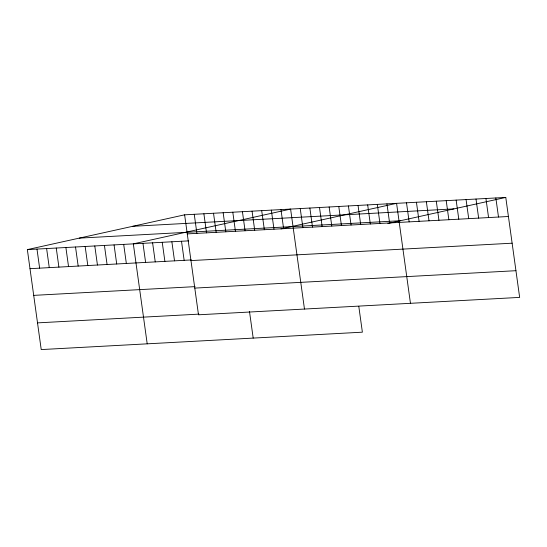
<?xml version="1.0" encoding="UTF-8"?>
<svg xmlns="http://www.w3.org/2000/svg" width="547" height="547" viewBox="0 0 547 547"><rect width="100%" height="100%" fill="white"/><g stroke="black" fill="none" stroke-linecap="round" stroke-linejoin="round"><path stroke-width="0.82" d="M358.791 306.32L362.381 332.179L41.223 349.574L27.35 249.603L184.619 214.821L505.777 197.426L519.65 297.397L198.493 314.792L184.619 214.821M280.994 228.906L396.582 203.34L410.455 303.312M387.823 223.511L505.777 197.426M132.723 226.301L453.88 208.899M79.247 238.123L400.404 220.728M187.265 233.89L508.423 216.496M27.35 249.603L188.729 240.865M29.996 268.68L191.382 259.934M190.971 260.591L512.129 243.196M33.702 295.373L195.081 286.635M194.787 288.098L515.944 270.697M37.517 322.88L198.903 314.135M495.849 197.959L498.495 217.036M485.927 198.499L488.574 217.576M475.999 199.04L478.646 218.109M466.071 199.573L468.717 218.65M456.143 200.113L458.789 219.183M446.215 200.646L448.861 219.723M436.294 201.187L438.94 220.263M426.366 201.727L429.012 220.797M416.438 202.26L419.084 221.337M406.51 202.8L409.156 221.877M386.948 203.86L389.594 222.937M377.314 204.38L379.96 223.456M367.68 204.906L370.326 223.976M358.046 205.426L360.692 224.502M348.412 205.945L351.058 225.022M338.778 206.472L341.424 225.542M329.144 206.992L331.79 226.068M319.503 207.511L322.156 226.588M309.869 208.038L312.515 227.108M300.235 208.557L302.881 227.634M304.474 309.055L290.601 209.077L133.331 243.859L147.205 343.837M280.967 209.604L283.613 228.673M271.333 210.123L273.979 229.2M261.698 210.643L264.345 229.719M252.064 211.169L254.711 230.239M242.43 211.689L245.077 230.759M249.48 311.4L253.186 338.094M232.796 212.209L235.442 231.285M223.155 212.728L225.808 231.805M213.521 213.255L216.168 232.325M203.887 213.774L206.534 232.851M194.253 214.294L196.899 233.371M181.508 241.254L184.154 260.331M171.874 241.774L174.52 260.851M162.233 242.3L164.886 261.37M152.599 242.82L155.245 261.89M142.965 243.34L145.611 262.416M123.697 244.386L126.343 263.456M114.063 244.906L116.709 263.982M104.429 245.425L107.075 264.502M94.795 245.952L97.441 265.022M85.161 246.471L87.807 265.548M75.527 246.991L78.173 266.068M65.886 247.517L68.539 266.587M56.252 248.037L58.898 267.114M46.618 248.557L49.264 267.633M36.984 249.083L39.63 268.153"/></g></svg>
